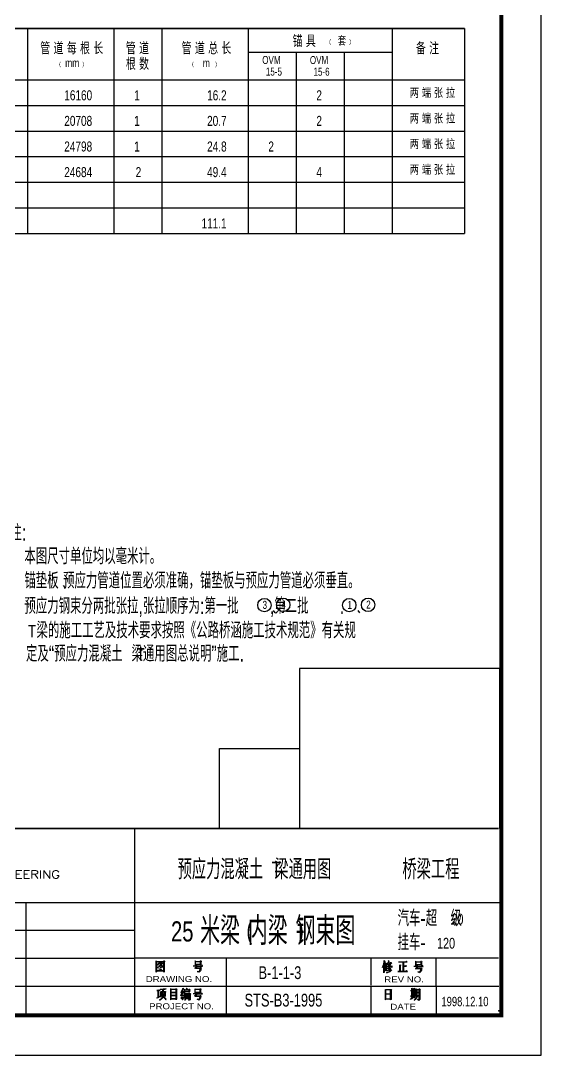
# Model space of a CAD drawing. Extents: x 6 to 303, y -107 to 103.
# Drawn here: x 238 to 303.1, y -107.1 to 22.2 of the extents above; entities that cross this region are included whole.
import ezdxf
from ezdxf.enums import TextEntityAlignment as Align

# ---------------------------------------------------------------- set-up
doc = ezdxf.new("R2010")
doc.units = 0
doc.header["$MEASUREMENT"] = 0
doc.layers.get('0').update_dxf_attribs({"linetype": 'CONTINUOUS'})
for name, color, linetype in [('2', 2, 'CONTINUOUS'), ('4', 4, 'CONTINUOUS'), ('SMEDI', 2, 'CONTINUOUS')]:
    doc.layers.add(name, color=color, linetype=linetype)
doc.styles.add('SMEDI', font='smsim', dxfattribs={"width": 0.75, "bigfont": 'smfs'})
doc.styles.add('SMEDI1', font='COMPLEX', dxfattribs={"width": 1.2, "bigfont": 'SMFS'})
doc.styles.get("Standard").update_dxf_attribs({"font": 'smsim', "width": 0.75, "bigfont": 'smfs'})

# ---------------------------------------------------------------- blocks, each defined once
blk = doc.blocks.new('DS')
at = {"layer": '2', "color": 2, "style": 'SMEDI', "width": 0.75}
blk.add_text('1998.12.10', height=1.171, dxfattribs=at).set_placement((0.63, -2.49, 3.03))

msp = doc.modelspace()

# ---------------------------------------------------------------- linework, layer by layer
for p, q in [((162.0590644, 21.1822134), (293.4590644, 21.1822134)), ((293.4590644, 21.1822134), (293.4590644, -4.4177866)), ((162.0590644, -4.4177866), (293.4590644, -4.4177866))]:
    msp.add_line(p, q)
at = {"layer": '2'}
for p, q in [((293.4590644, 21.1822134), (162.0590644, 21.1822134)), ((238.8590644, 21.1822134), (238.8590644, -4.4177866)), ((249.6590644, 21.1822134), (249.6590644, -4.4177866)), ((255.6590644, 21.1822134), (255.6590644, -4.4177866)), ((266.4590644, 21.1822134), (266.4590644, -4.4177866)), ((284.4590644, 21.1822134), (284.4590644, -4.4177866)), ((266.4590644, 18.2499804), (284.4590644, 18.2499804)), ((272.4590644, 18.2499804), (272.4590644, -4.4177866)), ((278.4590644, 18.2499804), (278.4590644, -4.4177866)), ((162.0590644, 14.7822134), (293.4590644, 14.7822134)), ((162.0590644, 11.5822134), (293.4590644, 11.5822134)), ((162.0590644, 8.3822134), (293.4590644, 8.3822134)), ((162.0590644, 5.1822134), (293.4590644, 5.1822134)), ((162.0590644, 1.9822134), (293.4590644, 1.9822134)), ((162.0590644, -1.2177866), (293.4590644, -1.2177866)), ((162.0590644, -4.4177866), (293.4590644, -4.4177866))]:
    msp.add_line(p, q, dxfattribs=at)
at = {"layer": '4'}
for p, q in [((243.3299902, -48.3939946), (243.5312937, -48.6620693)), ((269.563941, -51.5284063), (269.7652446, -51.796481)), ((280.1659162, -51.5284063), (280.3672198, -51.796481))]:
    msp.add_line(p, q, dxfattribs=at)
for centre in [(268.4785463, -50.8416119), (270.827084, -50.8081031), (279.0805215, -50.8416119), (281.4290591, -50.8081031)]:
    msp.add_circle(centre, 0.84, dxfattribs=at)
at = {"layer": 'SMEDI'}
for p, q in [((303.0741762, -107.0835954, -11.3095628), (303.0741762, 102.9164046, -11.3095628)), ((272.8783806, -58.7428267, -11.3095628), (272.8783806, -78.7428267, -11.3095628)), ((297.8783806, -58.7428267, -11.3095628), (272.8783806, -58.7428267, -11.3095628)), ((297.8783806, -78.7428267, -11.3095628), (297.8783806, -58.7428267, -11.3095628)), ((262.8783806, -78.7428267, -11.3095628), (262.8783806, -68.7428267, -11.3095628)), ((262.8783806, -68.7428267, -11.3095628), (272.8783806, -68.7428267, -11.3095628)), ((272.8783806, -78.7428267, -11.3095628), (262.8783806, -78.7428267, -11.3095628)), ((238.7107077, -102.1285087, -11.3095628), (238.7107077, -88.0051186, -11.3095628)), ((252.0239936, -88.0051186, -11.3095628), (298.2109693, -88.0051186, -11.3095628)), ((196.9365627, -91.4411447, -11.3095628), (252.1735756, -91.4411447, -11.3095628)), ((196.9365627, -94.9411447, -11.3095628), (252.1735756, -94.9411447, -11.3095628)), ((254.94221, -96.7167536, -11.3095628), (254.94221, -95.2979653, -11.3095628)), ((254.94221, -95.2979653, -11.3095628), (255.0085085, -95.3510041, -11.3095628)), ((255.0085085, -95.3510041, -11.3095628), (255.0085085, -96.6637148, -11.3095628)), ((255.0085085, -95.3510041, -11.3095628), (255.8571296, -95.3510041, -11.3095628)), ((255.3532609, -95.4173026, -11.3095628), (255.1278459, -95.8150937, -11.3095628)), ((255.1278459, -95.8150937, -11.3095628), (255.3532609, -95.5366399, -11.3095628)), ((255.4062997, -95.4836011, -11.3095628), (255.3532609, -95.4173026, -11.3095628)), ((255.4062997, -95.4836011, -11.3095628), (255.3532609, -95.5366399, -11.3095628)), ((255.3532609, -95.5366399, -11.3095628), (255.4062997, -95.4836011, -11.3095628)), ((255.3532609, -95.5366399, -11.3095628), (255.5786758, -95.5366399, -11.3095628)), ((255.525637, -95.7487952, -11.3095628), (255.3532609, -95.6294579, -11.3095628)), ((255.3532609, -95.6294579, -11.3095628), (255.525637, -95.8150937, -11.3095628)), ((255.3532609, -95.9344311, -11.3095628), (255.6317146, -95.6294579, -11.3095628)), ((255.7377923, -95.5366399, -11.3095628), (255.525637, -95.8150937, -11.3095628)), ((255.5786758, -95.5366399, -11.3095628), (255.6317146, -95.4836011, -11.3095628)), ((255.6317146, -95.5366399, -11.3095628), (255.5786758, -95.5366399, -11.3095628)), ((255.6317146, -95.4836011, -11.3095628), (255.6980132, -95.4836011, -11.3095628)), ((255.6317146, -95.6294579, -11.3095628), (255.6317146, -95.5366399, -11.3095628)), ((255.6980132, -95.4836011, -11.3095628), (255.7377923, -95.5366399, -11.3095628)), ((255.8571296, -95.3510041, -11.3095628), (255.9234281, -95.2979653, -11.3095628)), ((255.9234281, -95.3510041, -11.3095628), (255.8571296, -95.3510041, -11.3095628)), ((255.9234281, -95.2979653, -11.3095628), (255.9632073, -95.2979653, -11.3095628)), ((255.9234281, -96.5311178, -11.3095628), (255.9234281, -95.3510041, -11.3095628)), ((255.9632073, -95.2979653, -11.3095628), (256.0427655, -95.3510041, -11.3095628)), ((256.0427655, -95.3510041, -11.3095628), (255.9632073, -95.4173026, -11.3095628)), ((255.9632073, -95.4173026, -11.3095628), (255.9632073, -96.6637148, -11.3095628)), ((259.8615604, -95.3510041, -11.3095628), (259.8085215, -95.2979653, -11.3095628)), ((259.8085215, -95.2979653, -11.3095628), (259.8085215, -95.8150937, -11.3095628)), ((259.8615604, -95.8150937, -11.3095628), (259.8615604, -95.3510041, -11.3095628)), ((259.8615604, -95.3510041, -11.3095628), (260.4184679, -95.3510041, -11.3095628)), ((260.4184679, -95.3510041, -11.3095628), (260.4847665, -95.2979653, -11.3095628)), ((260.4847665, -95.3510041, -11.3095628), (260.4184679, -95.3510041, -11.3095628)), ((260.4847665, -95.2979653, -11.3095628), (260.5378053, -95.2979653, -11.3095628)), ((260.4847665, -95.7487952, -11.3095628), (260.4847665, -95.3510041, -11.3095628)), ((260.5378053, -95.2979653, -11.3095628), (260.6041038, -95.3510041, -11.3095628)), ((260.6041038, -95.3510041, -11.3095628), (260.5378053, -95.4173026, -11.3095628)), ((260.5378053, -95.4173026, -11.3095628), (260.5378053, -95.8150937, -11.3095628)), ((263.733416, -102.1285087, -11.3095628), (263.733416, -94.9283119, -11.3095628)), ((281.8059626, -98.3146695, -11.3095628), (281.8059626, -94.9283119, -11.3095628)), ((283.3956901, -95.6797344, -11.3095628), (283.4487289, -95.4012806, -11.3095628)), ((283.4487289, -95.2554239, -11.3095628), (283.5680662, -95.3482418, -11.3095628)), ((283.4487289, -95.4012806, -11.3095628), (283.4487289, -95.2554239, -11.3095628)), ((283.5150274, -95.4012806, -11.3095628), (283.4487289, -95.6797344, -11.3095628)), ((283.5680662, -95.3482418, -11.3095628), (283.5150274, -95.4012806, -11.3095628)), ((283.621105, -96.5283555, -11.3095628), (283.621105, -95.5338777, -11.3095628)), ((283.621105, -95.5338777, -11.3095628), (283.7404424, -95.6001762, -11.3095628)), ((283.7404424, -95.6001762, -11.3095628), (283.6874036, -95.6797344, -11.3095628)), ((283.7404424, -95.7990718, -11.3095628), (283.9658574, -95.5338777, -11.3095628)), ((283.9128185, -95.5338777, -11.3095628), (283.7404424, -95.7990718, -11.3095628)), ((283.9658574, -95.4012806, -11.3095628), (283.9128185, -95.5338777, -11.3095628)), ((283.9658574, -95.2554239, -11.3095628), (283.9658574, -95.4012806, -11.3095628)), ((284.071935, -95.3482418, -11.3095628), (283.9658574, -95.2554239, -11.3095628)), ((283.9658574, -95.5338777, -11.3095628), (284.0321559, -95.4012806, -11.3095628)), ((283.9658574, -95.5338777, -11.3095628), (284.1912723, -95.5338777, -11.3095628)), ((284.0321559, -95.4012806, -11.3095628), (284.071935, -95.3482418, -11.3095628)), ((284.0321559, -95.8653703, -11.3095628), (284.2575709, -95.5338777, -11.3095628)), ((284.3769082, -95.5338777, -11.3095628), (284.071935, -95.8653703, -11.3095628)), ((284.1912723, -95.5338777, -11.3095628), (284.2575709, -95.4808389, -11.3095628)), ((284.2575709, -95.5338777, -11.3095628), (284.1912723, -95.5338777, -11.3095628)), ((284.2575709, -95.4808389, -11.3095628), (284.29735, -95.4808389, -11.3095628)), ((284.29735, -95.4808389, -11.3095628), (284.3769082, -95.5338777, -11.3095628)), ((286.3017514, -95.4565045, -11.3095628), (285.2144556, -95.4565045, -11.3095628)), ((285.7978826, -96.6233585, -11.3095628), (285.7978826, -95.4565045, -11.3095628)), ((285.8376617, -95.4565045, -11.3095628), (285.8376617, -95.9603733, -11.3095628)), ((286.1293752, -95.4565045, -11.3095628), (285.8376617, -95.4565045, -11.3095628)), ((286.182414, -95.3769463, -11.3095628), (286.1293752, -95.4565045, -11.3095628)), ((286.2354529, -95.3769463, -11.3095628), (286.182414, -95.3769463, -11.3095628)), ((286.3017514, -95.4565045, -11.3095628), (286.2354529, -95.3769463, -11.3095628)), ((287.4234552, -95.392882, -11.3095628), (287.3704164, -95.3398432, -11.3095628)), ((287.3704164, -95.3398432, -11.3095628), (287.3704164, -95.8569717, -11.3095628)), ((287.4234552, -95.8569717, -11.3095628), (287.4234552, -95.392882, -11.3095628)), ((287.4234552, -95.392882, -11.3095628), (287.9803628, -95.392882, -11.3095628)), ((287.9803628, -95.392882, -11.3095628), (288.0466613, -95.3398432, -11.3095628)), ((288.0466613, -95.392882, -11.3095628), (287.9803628, -95.392882, -11.3095628)), ((288.0466613, -95.3398432, -11.3095628), (288.0997001, -95.3398432, -11.3095628)), ((288.0466613, -95.7906731, -11.3095628), (288.0466613, -95.392882, -11.3095628)), ((288.0997001, -95.3398432, -11.3095628), (288.1659986, -95.392882, -11.3095628)), ((288.1659986, -95.392882, -11.3095628), (288.0997001, -95.4724402, -11.3095628)), ((288.0997001, -95.4724402, -11.3095628), (288.0997001, -95.8569717, -11.3095628)), ((289.9538436, -98.3725847, -11.3095628), (289.9538436, -94.9283119, -11.3095628)), ((255.0085085, -96.6637148, -11.3095628), (254.94221, -96.7167536, -11.3095628)), ((255.9234281, -96.5311178, -11.3095628), (255.0085085, -96.5311178, -11.3095628)), ((255.0085085, -96.5311178, -11.3095628), (255.9234281, -96.5311178, -11.3095628)), ((255.4062997, -95.9344311, -11.3095628), (255.1278459, -96.1333266, -11.3095628)), ((255.1278459, -96.1333266, -11.3095628), (255.3532609, -95.9344311, -11.3095628)), ((255.6317146, -96.4648192, -11.3095628), (255.2869623, -96.2659237, -11.3095628)), ((255.2869623, -96.2659237, -11.3095628), (255.5786758, -96.3322222, -11.3095628)), ((255.525637, -95.8150937, -11.3095628), (255.4062997, -95.9344311, -11.3095628)), ((255.4593385, -96.0139893, -11.3095628), (255.5786758, -96.1333266, -11.3095628)), ((255.525637, -96.2128849, -11.3095628), (255.4593385, -96.0139893, -11.3095628)), ((255.7377923, -95.9344311, -11.3095628), (255.525637, -95.7487952, -11.3095628)), ((255.525637, -95.8150937, -11.3095628), (255.6980132, -96.0139893, -11.3095628)), ((255.5786758, -96.1333266, -11.3095628), (255.525637, -96.2128849, -11.3095628)), ((255.5786758, -96.3322222, -11.3095628), (255.6317146, -96.4117804, -11.3095628)), ((255.6317146, -96.4117804, -11.3095628), (255.6317146, -96.4648192, -11.3095628)), ((255.6980132, -96.0139893, -11.3095628), (255.7377923, -96.0139893, -11.3095628)), ((255.7377923, -96.0139893, -11.3095628), (255.8571296, -95.9344311, -11.3095628)), ((255.8571296, -95.9344311, -11.3095628), (255.7377923, -95.9344311, -11.3095628)), ((255.9234281, -96.7167536, -11.3095628), (255.9234281, -96.5311178, -11.3095628)), ((255.9632073, -96.6637148, -11.3095628), (255.9234281, -96.7167536, -11.3095628)), ((260.0869753, -95.9344311, -11.3095628), (259.5831066, -95.9344311, -11.3095628)), ((259.8085215, -95.8150937, -11.3095628), (259.8615604, -95.8150937, -11.3095628)), ((259.8085215, -96.2128849, -11.3095628), (260.0339365, -95.9344311, -11.3095628)), ((259.8615604, -96.2659237, -11.3095628), (259.8085215, -96.2128849, -11.3095628)), ((260.4847665, -95.7487952, -11.3095628), (259.8615604, -95.7487952, -11.3095628)), ((259.8615604, -95.7487952, -11.3095628), (260.4847665, -95.7487952, -11.3095628)), ((260.0869753, -95.9344311, -11.3095628), (259.8615604, -96.2128849, -11.3095628)), ((259.8615604, -96.2128849, -11.3095628), (260.4184679, -96.2128849, -11.3095628)), ((259.9278589, -96.2128849, -11.3095628), (259.8615604, -96.2659237, -11.3095628)), ((260.4847665, -96.2128849, -11.3095628), (259.9278589, -96.2128849, -11.3095628)), ((260.0339365, -95.9344311, -11.3095628), (260.7632203, -95.9344311, -11.3095628)), ((260.2593515, -96.6637148, -11.3095628), (260.0869753, -96.5974163, -11.3095628)), ((260.0869753, -96.5974163, -11.3095628), (260.3123903, -96.5974163, -11.3095628)), ((260.3123903, -96.7167536, -11.3095628), (260.2593515, -96.6637148, -11.3095628)), ((260.3123903, -96.5974163, -11.3095628), (260.4184679, -96.4648192, -11.3095628)), ((260.4847665, -96.5311178, -11.3095628), (260.3123903, -96.7167536, -11.3095628)), ((260.4184679, -96.2128849, -11.3095628), (260.4847665, -96.1333266, -11.3095628)), ((260.4184679, -96.4648192, -11.3095628), (260.4847665, -96.2128849, -11.3095628)), ((260.4847665, -95.8150937, -11.3095628), (260.4847665, -95.7487952, -11.3095628)), ((260.5378053, -95.8150937, -11.3095628), (260.4847665, -95.8150937, -11.3095628)), ((260.4847665, -96.1333266, -11.3095628), (260.5378053, -96.1333266, -11.3095628)), ((260.5378053, -96.4117804, -11.3095628), (260.4847665, -96.5311178, -11.3095628)), ((260.5378053, -96.1333266, -11.3095628), (260.6041038, -96.2128849, -11.3095628)), ((260.6041038, -96.2128849, -11.3095628), (260.5378053, -96.2659237, -11.3095628)), ((260.5378053, -96.2659237, -11.3095628), (260.5378053, -96.4117804, -11.3095628)), ((260.6438829, -95.8681326, -11.3095628), (260.6041038, -95.9344311, -11.3095628)), ((260.7234411, -95.8681326, -11.3095628), (260.6438829, -95.8681326, -11.3095628)), ((260.7632203, -95.9344311, -11.3095628), (260.7234411, -95.8681326, -11.3095628)), ((283.2233139, -96.1305644, -11.3095628), (283.3956901, -95.6797344, -11.3095628)), ((283.4487289, -95.6797344, -11.3095628), (283.2233139, -96.1305644, -11.3095628)), ((283.3956901, -96.7670302, -11.3095628), (283.3956901, -95.6797344, -11.3095628)), ((283.3956901, -95.6797344, -11.3095628), (283.5150274, -95.7327733, -11.3095628)), ((283.5150274, -95.7327733, -11.3095628), (283.3956901, -95.6797344, -11.3095628)), ((283.4487289, -96.7139914, -11.3095628), (283.3956901, -96.7670302, -11.3095628)), ((283.5150274, -95.7327733, -11.3095628), (283.4487289, -95.7990718, -11.3095628)), ((283.4487289, -95.7990718, -11.3095628), (283.4487289, -96.7139914, -11.3095628)), ((283.6874036, -96.462057, -11.3095628), (283.621105, -96.5283555, -11.3095628)), ((283.6874036, -95.6797344, -11.3095628), (283.6874036, -96.462057, -11.3095628)), ((283.7404424, -96.0642659, -11.3095628), (284.0321559, -95.8653703, -11.3095628)), ((284.071935, -95.8653703, -11.3095628), (283.7404424, -96.0642659, -11.3095628)), ((283.7404424, -96.5283555, -11.3095628), (283.9658574, -96.462057, -11.3095628)), ((284.0321559, -96.462057, -11.3095628), (283.7404424, -96.5283555, -11.3095628)), ((283.7404424, -96.7670302, -11.3095628), (284.071935, -96.6476929, -11.3095628)), ((284.1382335, -96.6476929, -11.3095628), (283.7404424, -96.7670302, -11.3095628)), ((283.7934812, -96.2631614, -11.3095628), (283.9658574, -96.1836032, -11.3095628)), ((284.0321559, -96.1836032, -11.3095628), (283.7934812, -96.2631614, -11.3095628)), ((283.9128185, -95.6797344, -11.3095628), (284.071935, -95.8653703, -11.3095628)), ((284.1382335, -95.8653703, -11.3095628), (283.9128185, -95.6797344, -11.3095628)), ((283.9658574, -96.1836032, -11.3095628), (284.1382335, -95.9847076, -11.3095628)), ((283.9658574, -96.462057, -11.3095628), (284.1912723, -96.1836032, -11.3095628)), ((284.1912723, -96.0642659, -11.3095628), (284.0321559, -96.1836032, -11.3095628)), ((284.2575709, -96.2631614, -11.3095628), (284.0321559, -96.462057, -11.3095628)), ((284.071935, -95.8653703, -11.3095628), (284.29735, -95.9847076, -11.3095628)), ((284.071935, -96.6476929, -11.3095628), (284.29735, -96.3824988, -11.3095628)), ((284.29735, -95.9316688, -11.3095628), (284.1382335, -95.8653703, -11.3095628)), ((284.1382335, -95.9847076, -11.3095628), (284.1912723, -96.0642659, -11.3095628)), ((284.3769082, -96.462057, -11.3095628), (284.1382335, -96.6476929, -11.3095628)), ((284.1912723, -96.1836032, -11.3095628), (284.2575709, -96.2631614, -11.3095628)), ((284.4962455, -95.9847076, -11.3095628), (284.29735, -95.9316688, -11.3095628)), ((284.29735, -95.9847076, -11.3095628), (284.3769082, -96.0642659, -11.3095628)), ((284.29735, -96.3824988, -11.3095628), (284.3769082, -96.462057, -11.3095628)), ((284.3769082, -96.0642659, -11.3095628), (284.4962455, -95.9847076, -11.3095628)), ((285.1614168, -96.6233585, -11.3095628), (285.3868318, -96.6233585, -11.3095628)), ((286.1293752, -96.6233585, -11.3095628), (285.1614168, -96.6233585, -11.3095628)), ((285.3868318, -96.6233585, -11.3095628), (285.3868318, -95.7747374, -11.3095628)), ((285.3868318, -95.7747374, -11.3095628), (285.5061691, -95.841036, -11.3095628)), ((285.5061691, -95.841036, -11.3095628), (285.4531303, -95.9073345, -11.3095628)), ((285.4531303, -95.9073345, -11.3095628), (285.4531303, -96.6233585, -11.3095628)), ((285.4531303, -96.6233585, -11.3095628), (285.7978826, -96.6233585, -11.3095628)), ((285.8376617, -95.9603733, -11.3095628), (285.8376617, -96.6233585, -11.3095628)), ((286.0630767, -95.9603733, -11.3095628), (285.8376617, -95.9603733, -11.3095628)), ((285.8376617, -95.9603733, -11.3095628), (286.2354529, -95.9603733, -11.3095628)), ((285.8376617, -96.6233585, -11.3095628), (286.3547902, -96.6233585, -11.3095628)), ((286.1293752, -95.9073345, -11.3095628), (286.0630767, -95.9603733, -11.3095628)), ((286.182414, -95.9073345, -11.3095628), (286.1293752, -95.9073345, -11.3095628)), ((286.2354529, -96.5040212, -11.3095628), (286.1293752, -96.6233585, -11.3095628)), ((286.2354529, -95.9603733, -11.3095628), (286.182414, -95.9073345, -11.3095628)), ((286.3547902, -96.6233585, -11.3095628), (286.2354529, -96.5040212, -11.3095628)), ((287.6488702, -95.976309, -11.3095628), (287.1450014, -95.976309, -11.3095628)), ((287.3704164, -95.8569717, -11.3095628), (287.4234552, -95.8569717, -11.3095628)), ((287.3704164, -96.2547628, -11.3095628), (287.5958313, -95.976309, -11.3095628)), ((287.4234552, -96.3210613, -11.3095628), (287.3704164, -96.2547628, -11.3095628)), ((288.0466613, -95.7906731, -11.3095628), (287.4234552, -95.7906731, -11.3095628)), ((287.4234552, -95.7906731, -11.3095628), (288.0466613, -95.7906731, -11.3095628)), ((287.6488702, -95.976309, -11.3095628), (287.4234552, -96.2547628, -11.3095628)), ((287.4897537, -96.2547628, -11.3095628), (287.4234552, -96.3210613, -11.3095628)), ((287.4234552, -96.2547628, -11.3095628), (287.9803628, -96.2547628, -11.3095628)), ((288.0466613, -96.2547628, -11.3095628), (287.4897537, -96.2547628, -11.3095628)), ((287.5958313, -95.976309, -11.3095628), (288.3251151, -95.976309, -11.3095628)), ((287.8212463, -96.7055927, -11.3095628), (287.6488702, -96.6525539, -11.3095628)), ((287.6488702, -96.6525539, -11.3095628), (287.8742851, -96.6525539, -11.3095628)), ((287.8742851, -96.7718913, -11.3095628), (287.8212463, -96.7055927, -11.3095628)), ((287.8742851, -96.6525539, -11.3095628), (287.9803628, -96.5199569, -11.3095628)), ((288.0466613, -96.5729957, -11.3095628), (287.8742851, -96.7718913, -11.3095628)), ((287.9803628, -96.2547628, -11.3095628), (288.0466613, -96.1884643, -11.3095628)), ((287.9803628, -96.5199569, -11.3095628), (288.0466613, -96.2547628, -11.3095628)), ((288.0466613, -95.8569717, -11.3095628), (288.0466613, -95.7906731, -11.3095628)), ((288.0997001, -95.8569717, -11.3095628), (288.0466613, -95.8569717, -11.3095628)), ((288.0466613, -96.1884643, -11.3095628), (288.0997001, -96.1884643, -11.3095628)), ((288.0997001, -96.4536584, -11.3095628), (288.0466613, -96.5729957, -11.3095628)), ((288.0997001, -96.1884643, -11.3095628), (288.1659986, -96.2547628, -11.3095628)), ((288.1659986, -96.2547628, -11.3095628), (288.0997001, -96.3210613, -11.3095628)), ((288.0997001, -96.3210613, -11.3095628), (288.0997001, -96.4536584, -11.3095628)), ((288.2190374, -95.9232702, -11.3095628), (288.1659986, -95.976309, -11.3095628)), ((288.285336, -95.9232702, -11.3095628), (288.2190374, -95.9232702, -11.3095628)), ((288.3251151, -95.976309, -11.3095628), (288.285336, -95.9232702, -11.3095628)), ((196.9365627, -98.4411447, -11.3095628), (252.1735756, -98.4411447, -11.3095628)), ((252.2672982, -98.4594979, -11.3095628), (297.7607077, -98.4594979, -11.3095628)), ((255.0245002, -98.9670972, -11.3095628), (255.2499152, -98.9670972, -11.3095628)), ((255.2499152, -98.9670972, -11.3095628), (255.0245002, -98.9670972, -11.3095628)), ((255.1968763, -99.8952766, -11.3095628), (255.1968763, -98.9670972, -11.3095628)), ((255.2499152, -98.9670972, -11.3095628), (255.302954, -98.9140584, -11.3095628)), ((255.2499152, -98.9670972, -11.3095628), (255.2499152, -99.8157183, -11.3095628)), ((255.4222913, -98.9670972, -11.3095628), (255.2499152, -98.9670972, -11.3095628)), ((255.302954, -98.9140584, -11.3095628), (255.3692525, -98.9140584, -11.3095628)), ((255.3692525, -98.9140584, -11.3095628), (255.4222913, -98.9670972, -11.3095628)), ((255.4753301, -98.8345002, -11.3095628), (256.0454974, -98.8345002, -11.3095628)), ((255.5416286, -99.112954, -11.3095628), (255.5814078, -99.1659928, -11.3095628)), ((255.5416286, -99.8157183, -11.3095628), (255.5416286, -99.112954, -11.3095628)), ((255.5814078, -99.1659928, -11.3095628), (255.9924586, -99.1659928, -11.3095628)), ((255.5814078, -99.1659928, -11.3095628), (255.5814078, -99.7494198, -11.3095628)), ((255.7007451, -99.1659928, -11.3095628), (255.5814078, -99.1659928, -11.3095628)), ((255.7007451, -99.1659928, -11.3095628), (255.7670436, -98.9670972, -11.3095628)), ((255.8200824, -98.9670972, -11.3095628), (255.7007451, -99.1659928, -11.3095628)), ((256.0454974, -99.1659928, -11.3095628), (255.7007451, -99.1659928, -11.3095628)), ((255.7670436, -98.9670972, -11.3095628), (255.7670436, -98.8345002, -11.3095628)), ((255.7670436, -99.7494198, -11.3095628), (255.7670436, -99.2985899, -11.3095628)), ((255.7670436, -99.2985899, -11.3095628), (255.8731213, -99.3648884, -11.3095628)), ((255.8200824, -98.8345002, -11.3095628), (255.8200824, -98.9670972, -11.3095628)), ((256.2178736, -98.8345002, -11.3095628), (255.8200824, -98.8345002, -11.3095628)), ((255.8731213, -99.3648884, -11.3095628), (255.8200824, -99.4179272, -11.3095628)), ((255.8200824, -99.4179272, -11.3095628), (255.8200824, -99.7494198, -11.3095628)), ((255.9924586, -99.1659928, -11.3095628), (256.0454974, -99.112954, -11.3095628)), ((256.0454974, -98.8345002, -11.3095628), (256.0985362, -98.7814614, -11.3095628)), ((256.0454974, -99.112954, -11.3095628), (256.0985362, -99.112954, -11.3095628)), ((256.0454974, -99.7494198, -11.3095628), (256.0454974, -99.1659928, -11.3095628)), ((256.0985362, -98.7814614, -11.3095628), (256.1648348, -98.7814614, -11.3095628)), ((256.0985362, -99.112954, -11.3095628), (256.1648348, -99.1659928, -11.3095628)), ((256.1648348, -99.1659928, -11.3095628), (256.0985362, -99.2322913, -11.3095628)), ((256.0985362, -99.2322913, -11.3095628), (256.0985362, -99.696381, -11.3095628)), ((256.1648348, -98.7814614, -11.3095628), (256.2178736, -98.8345002, -11.3095628)), ((256.7615215, -98.7814614, -11.3095628), (256.7615215, -100.1472109, -11.3095628)), ((256.8145603, -98.8345002, -11.3095628), (256.7615215, -98.7814614, -11.3095628)), ((256.8145603, -98.8345002, -11.3095628), (257.3847276, -98.8345002, -11.3095628)), ((256.8145603, -100.0809124, -11.3095628), (256.8145603, -98.8345002, -11.3095628)), ((256.8145603, -99.2322913, -11.3095628), (257.4377664, -99.2322913, -11.3095628)), ((257.4377664, -99.2322913, -11.3095628), (256.8145603, -99.2322913, -11.3095628)), ((257.3847276, -98.8345002, -11.3095628), (257.4377664, -98.7814614, -11.3095628)), ((257.4377664, -98.8345002, -11.3095628), (257.3847276, -98.8345002, -11.3095628)), ((257.4377664, -98.7814614, -11.3095628), (257.5040649, -98.7814614, -11.3095628)), ((257.4377664, -99.2322913, -11.3095628), (257.4377664, -98.8345002, -11.3095628)), ((257.4377664, -99.6168228, -11.3095628), (257.4377664, -99.2322913, -11.3095628)), ((257.5040649, -98.7814614, -11.3095628), (257.5571037, -98.8345002, -11.3095628)), ((257.5571037, -98.8345002, -11.3095628), (257.5040649, -98.9140584, -11.3095628)), ((257.5040649, -98.9140584, -11.3095628), (257.5040649, -100.0809124, -11.3095628)), ((258.2731278, -98.7814614, -11.3095628), (258.0477128, -99.2322913, -11.3095628)), ((258.0477128, -99.6168228, -11.3095628), (258.3261666, -99.1659928, -11.3095628)), ((258.0477128, -99.2322913, -11.3095628), (258.0874919, -99.2985899, -11.3095628)), ((258.3261666, -98.8345002, -11.3095628), (258.0874919, -99.2322913, -11.3095628)), ((258.0874919, -99.2322913, -11.3095628), (258.2731278, -99.2322913, -11.3095628)), ((258.2731278, -99.2322913, -11.3095628), (258.0874919, -99.2322913, -11.3095628)), ((258.0874919, -99.2985899, -11.3095628), (258.2731278, -99.2322913, -11.3095628)), ((258.3261666, -99.2985899, -11.3095628), (258.0874919, -99.6168228, -11.3095628)), ((258.2731278, -98.7019032, -11.3095628), (258.2731278, -98.7814614, -11.3095628)), ((258.3261666, -98.7814614, -11.3095628), (258.2731278, -98.7019032, -11.3095628)), ((258.2731278, -99.2322913, -11.3095628), (258.3261666, -99.1659928, -11.3095628)), ((258.3924651, -98.7814614, -11.3095628), (258.3261666, -98.7814614, -11.3095628)), ((258.3261666, -98.8345002, -11.3095628), (258.3924651, -98.7814614, -11.3095628)), ((258.3261666, -99.1659928, -11.3095628), (258.3924651, -99.0333958, -11.3095628)), ((258.4322442, -99.112954, -11.3095628), (258.3261666, -99.2985899, -11.3095628)), ((258.3924651, -99.0333958, -11.3095628), (258.4322442, -99.112954, -11.3095628)), ((258.4985427, -99.5107451, -11.3095628), (258.4322442, -99.7494198, -11.3095628)), ((258.4985427, -98.8345002, -11.3095628), (258.4985427, -99.5107451, -11.3095628)), ((258.5515815, -98.9140584, -11.3095628), (258.4985427, -98.8345002, -11.3095628)), ((258.4985427, -98.8345002, -11.3095628), (258.5515815, -98.9140584, -11.3095628)), ((258.4985427, -99.7494198, -11.3095628), (258.5515815, -99.5107451, -11.3095628)), ((258.5515815, -98.9140584, -11.3095628), (259.0024115, -98.9140584, -11.3095628)), ((258.5515815, -99.5107451, -11.3095628), (258.5515815, -98.9140584, -11.3095628)), ((259.06871, -99.1659928, -11.3095628), (258.5515815, -99.1659928, -11.3095628)), ((258.5515815, -99.4179272, -11.3095628), (258.5515815, -99.5107451, -11.3095628)), ((259.1217488, -99.4179272, -11.3095628), (258.5515815, -99.4179272, -11.3095628)), ((258.5515815, -99.5107451, -11.3095628), (258.5515815, -100.2002498, -11.3095628)), ((258.6046204, -100.1472109, -11.3095628), (258.6046204, -99.4179272, -11.3095628)), ((258.6046204, -99.4179272, -11.3095628), (259.06871, -99.4179272, -11.3095628)), ((258.7769965, -98.7814614, -11.3095628), (258.7239577, -98.7019032, -11.3095628)), ((258.7239577, -98.7019032, -11.3095628), (258.7769965, -98.7019032, -11.3095628)), ((258.7769965, -98.7019032, -11.3095628), (258.843295, -98.7814614, -11.3095628)), ((258.7769965, -98.8345002, -11.3095628), (258.7769965, -98.7814614, -11.3095628)), ((258.843295, -98.8345002, -11.3095628), (258.7769965, -98.8345002, -11.3095628)), ((258.7769965, -99.4179272, -11.3095628), (258.7769965, -100.0809124, -11.3095628)), ((258.7769965, -99.7494198, -11.3095628), (258.7769965, -99.4179272, -11.3095628)), ((258.843295, -98.7814614, -11.3095628), (258.843295, -98.8345002, -11.3095628)), ((258.9493727, -99.4179272, -11.3095628), (258.9493727, -100.0809124, -11.3095628)), ((258.9493727, -99.7494198, -11.3095628), (258.9493727, -99.4179272, -11.3095628)), ((259.0024115, -98.9140584, -11.3095628), (259.06871, -98.8345002, -11.3095628)), ((259.0024115, -98.9140584, -11.3095628), (259.06871, -98.9140584, -11.3095628)), ((259.06871, -98.9140584, -11.3095628), (259.0024115, -98.9140584, -11.3095628)), ((259.06871, -98.8345002, -11.3095628), (259.1217488, -98.8345002, -11.3095628)), ((259.06871, -98.9140584, -11.3095628), (259.06871, -99.1659928, -11.3095628)), ((259.06871, -99.2322913, -11.3095628), (259.06871, -98.9140584, -11.3095628)), ((259.1217488, -99.1659928, -11.3095628), (259.06871, -99.2322913, -11.3095628)), ((259.06871, -99.4179272, -11.3095628), (259.1217488, -99.3648884, -11.3095628)), ((259.1217488, -98.8345002, -11.3095628), (259.1880474, -98.9140584, -11.3095628)), ((259.1880474, -98.9140584, -11.3095628), (259.1217488, -98.9670972, -11.3095628)), ((259.1217488, -98.9670972, -11.3095628), (259.1217488, -99.1659928, -11.3095628)), ((259.1217488, -99.3648884, -11.3095628), (259.1880474, -99.3648884, -11.3095628)), ((259.1217488, -99.7494198, -11.3095628), (259.1217488, -99.4179272, -11.3095628)), ((259.1880474, -99.3648884, -11.3095628), (259.2410862, -99.4179272, -11.3095628)), ((259.2410862, -99.4179272, -11.3095628), (259.1880474, -99.5107451, -11.3095628)), ((259.1880474, -99.5107451, -11.3095628), (259.1880474, -100.1472109, -11.3095628)), ((260.0631878, -99.4179272, -11.3095628), (259.5593191, -99.4179272, -11.3095628)), ((259.7847341, -98.7814614, -11.3095628), (259.7847341, -99.2985899, -11.3095628)), ((259.8377729, -98.8345002, -11.3095628), (259.7847341, -98.7814614, -11.3095628)), ((259.7847341, -99.2985899, -11.3095628), (259.8377729, -99.2985899, -11.3095628)), ((259.7847341, -99.696381, -11.3095628), (260.010149, -99.4179272, -11.3095628)), ((259.8377729, -98.8345002, -11.3095628), (260.3946805, -98.8345002, -11.3095628)), ((259.8377729, -99.2985899, -11.3095628), (259.8377729, -98.8345002, -11.3095628)), ((259.8377729, -99.2322913, -11.3095628), (260.460979, -99.2322913, -11.3095628)), ((260.460979, -99.2322913, -11.3095628), (259.8377729, -99.2322913, -11.3095628)), ((260.0631878, -99.4179272, -11.3095628), (259.8377729, -99.696381, -11.3095628)), ((260.010149, -99.4179272, -11.3095628), (260.7394328, -99.4179272, -11.3095628)), ((260.3946805, -98.8345002, -11.3095628), (260.460979, -98.7814614, -11.3095628)), ((260.460979, -98.8345002, -11.3095628), (260.3946805, -98.8345002, -11.3095628)), ((260.460979, -98.7814614, -11.3095628), (260.5140178, -98.7814614, -11.3095628)), ((260.460979, -99.2322913, -11.3095628), (260.460979, -98.8345002, -11.3095628)), ((260.460979, -99.2985899, -11.3095628), (260.460979, -99.2322913, -11.3095628)), ((260.5140178, -99.2985899, -11.3095628), (260.460979, -99.2985899, -11.3095628)), ((260.5140178, -98.7814614, -11.3095628), (260.5803163, -98.8345002, -11.3095628)), ((260.5803163, -98.8345002, -11.3095628), (260.5140178, -98.9140584, -11.3095628)), ((260.5140178, -98.9140584, -11.3095628), (260.5140178, -99.2985899, -11.3095628)), ((260.6200954, -99.3648884, -11.3095628), (260.5803163, -99.4179272, -11.3095628)), ((260.6996537, -99.3648884, -11.3095628), (260.6200954, -99.3648884, -11.3095628)), ((260.7394328, -99.4179272, -11.3095628), (260.6996537, -99.3648884, -11.3095628)), ((281.8369734, -102.1285087, -11.3095628), (281.8369734, -98.3839227, -11.3095628)), ((283.6268276, -98.9171102, -11.3095628), (283.560529, -98.8508117, -11.3095628)), ((283.560529, -98.8508117, -11.3095628), (283.560529, -100.1502627, -11.3095628)), ((284.236774, -98.9171102, -11.3095628), (283.6268276, -98.9171102, -11.3095628)), ((283.6268276, -98.9171102, -11.3095628), (283.6268276, -99.4342387, -11.3095628)), ((283.6268276, -99.4342387, -11.3095628), (283.6268276, -98.9171102, -11.3095628)), ((283.6268276, -99.4342387, -11.3095628), (283.6268276, -100.0972239, -11.3095628)), ((284.236774, -99.4342387, -11.3095628), (283.6268276, -99.4342387, -11.3095628)), ((284.236774, -98.8508117, -11.3095628), (284.1837351, -98.9171102, -11.3095628)), ((284.1837351, -98.9171102, -11.3095628), (284.236774, -98.8508117, -11.3095628)), ((284.236774, -98.8508117, -11.3095628), (284.3030725, -98.8508117, -11.3095628)), ((284.236774, -100.1502627, -11.3095628), (284.236774, -98.9171102, -11.3095628)), ((284.236774, -100.0176657, -11.3095628), (284.236774, -99.4342387, -11.3095628)), ((284.3030725, -98.8508117, -11.3095628), (284.3561113, -98.9171102, -11.3095628)), ((284.3561113, -98.9171102, -11.3095628), (284.3030725, -98.970149, -11.3095628)), ((284.3030725, -98.970149, -11.3095628), (284.3030725, -100.0972239, -11.3095628)), ((286.7401068, -98.970149, -11.3095628), (286.912483, -98.970149, -11.3095628)), ((286.912483, -98.970149, -11.3095628), (286.912483, -98.7049549, -11.3095628)), ((286.912483, -98.7049549, -11.3095628), (287.0318203, -98.7845132, -11.3095628)), ((286.912483, -99.6994328, -11.3095628), (286.912483, -98.970149, -11.3095628)), ((287.0318203, -98.7845132, -11.3095628), (286.9655218, -98.8508117, -11.3095628)), ((286.9655218, -98.8508117, -11.3095628), (286.9655218, -98.970149, -11.3095628)), ((286.9655218, -98.970149, -11.3095628), (287.1909368, -98.970149, -11.3095628)), ((287.1909368, -98.970149, -11.3095628), (286.9655218, -98.970149, -11.3095628)), ((286.9655218, -98.970149, -11.3095628), (286.9655218, -99.6994328, -11.3095628)), ((287.1909368, -99.1823043, -11.3095628), (286.9655218, -99.1823043, -11.3095628)), ((286.9655218, -99.1823043, -11.3095628), (287.1909368, -99.1823043, -11.3095628)), ((287.1909368, -99.4342387, -11.3095628), (286.9655218, -99.4342387, -11.3095628)), ((286.9655218, -99.4342387, -11.3095628), (287.1909368, -99.4342387, -11.3095628)), ((287.1909368, -98.970149, -11.3095628), (287.1909368, -98.7049549, -11.3095628)), ((287.1909368, -98.7049549, -11.3095628), (287.3102741, -98.7845132, -11.3095628)), ((287.1909368, -99.1823043, -11.3095628), (287.1909368, -98.970149, -11.3095628)), ((287.1909368, -99.4342387, -11.3095628), (287.1909368, -99.1823043, -11.3095628)), ((287.1909368, -99.6994328, -11.3095628), (287.1909368, -99.4342387, -11.3095628)), ((287.3102741, -98.7845132, -11.3095628), (287.2572353, -98.8508117, -11.3095628)), ((287.2572353, -98.8508117, -11.3095628), (287.2572353, -98.970149, -11.3095628)), ((287.2572353, -98.970149, -11.3095628), (287.3102741, -98.970149, -11.3095628)), ((287.4296114, -98.970149, -11.3095628), (287.2572353, -98.970149, -11.3095628)), ((287.2572353, -98.970149, -11.3095628), (287.2572353, -99.6994328, -11.3095628)), ((287.3102741, -98.970149, -11.3095628), (287.3765726, -98.9171102, -11.3095628)), ((287.3765726, -98.9171102, -11.3095628), (287.4296114, -98.970149, -11.3095628)), ((287.4826502, -99.7657313, -11.3095628), (287.4826502, -98.7845132, -11.3095628)), ((287.4826502, -98.7845132, -11.3095628), (287.5489488, -98.8508117, -11.3095628)), ((287.5489488, -99.7657313, -11.3095628), (287.5489488, -98.8508117, -11.3095628)), ((287.5489488, -98.8508117, -11.3095628), (287.7743637, -98.8508117, -11.3095628)), ((287.8141429, -99.2353431, -11.3095628), (287.5489488, -99.2353431, -11.3095628)), ((287.5489488, -99.2353431, -11.3095628), (287.8141429, -99.2353431, -11.3095628)), ((287.7743637, -98.8508117, -11.3095628), (287.8141429, -98.7845132, -11.3095628)), ((287.8141429, -98.8508117, -11.3095628), (287.7743637, -98.8508117, -11.3095628)), ((287.8141429, -98.7845132, -11.3095628), (287.8937011, -98.7845132, -11.3095628)), ((287.8141429, -99.2353431, -11.3095628), (287.8141429, -98.8508117, -11.3095628)), ((287.8141429, -99.6331342, -11.3095628), (287.8141429, -99.2353431, -11.3095628)), ((287.8937011, -98.7845132, -11.3095628), (287.9334802, -98.8508117, -11.3095628)), ((287.9334802, -98.8508117, -11.3095628), (287.8937011, -98.9171102, -11.3095628)), ((287.8937011, -98.9171102, -11.3095628), (287.8937011, -100.0972239, -11.3095628)), ((289.9654634, -102.1285087, -11.3095628), (289.9654634, -98.4418379, -11.3095628)), ((255.0245002, -99.8952766, -11.3095628), (255.2499152, -99.8157183, -11.3095628)), ((255.077539, -99.9615751, -11.3095628), (255.0245002, -99.8952766, -11.3095628)), ((255.4222913, -99.7494198, -11.3095628), (255.077539, -99.9615751, -11.3095628)), ((255.2499152, -99.8157183, -11.3095628), (255.1968763, -99.8952766, -11.3095628)), ((255.2499152, -99.8157183, -11.3095628), (255.4222913, -99.7494198, -11.3095628)), ((255.3692525, -100.2002498, -11.3095628), (255.5416286, -100.0809124, -11.3095628)), ((255.5814078, -100.0809124, -11.3095628), (255.3692525, -100.2002498, -11.3095628)), ((255.5814078, -99.7494198, -11.3095628), (255.5416286, -99.8157183, -11.3095628)), ((255.5416286, -100.0809124, -11.3095628), (255.7007451, -99.8952766, -11.3095628)), ((255.7670436, -99.8952766, -11.3095628), (255.5814078, -100.0809124, -11.3095628)), ((255.7007451, -99.8952766, -11.3095628), (255.7670436, -99.7494198, -11.3095628)), ((255.8200824, -99.7494198, -11.3095628), (255.7670436, -99.8952766, -11.3095628)), ((256.0454974, -99.8952766, -11.3095628), (255.9261601, -99.8157183, -11.3095628)), ((255.9261601, -99.8157183, -11.3095628), (256.1648348, -100.1472109, -11.3095628)), ((256.0985362, -99.696381, -11.3095628), (256.0454974, -99.7494198, -11.3095628)), ((256.2178736, -100.0809124, -11.3095628), (256.0454974, -99.8952766, -11.3095628)), ((256.1648348, -100.1472109, -11.3095628), (256.2178736, -100.0809124, -11.3095628)), ((256.7615215, -100.1472109, -11.3095628), (256.8145603, -100.0809124, -11.3095628)), ((256.8145603, -99.6168228, -11.3095628), (257.4377664, -99.6168228, -11.3095628)), ((257.4377664, -99.6168228, -11.3095628), (256.8145603, -99.6168228, -11.3095628)), ((256.8145603, -100.0146139, -11.3095628), (257.4377664, -100.0146139, -11.3095628)), ((257.4377664, -100.0146139, -11.3095628), (256.8145603, -100.0146139, -11.3095628)), ((257.4377664, -100.0146139, -11.3095628), (257.4377664, -99.6168228, -11.3095628)), ((257.4377664, -100.1472109, -11.3095628), (257.4377664, -100.0146139, -11.3095628)), ((257.5040649, -100.0809124, -11.3095628), (257.4377664, -100.1472109, -11.3095628)), ((258.0874919, -99.696381, -11.3095628), (258.0477128, -99.6168228, -11.3095628)), ((258.0874919, -99.8952766, -11.3095628), (258.0477128, -99.8952766, -11.3095628)), ((258.0477128, -99.8952766, -11.3095628), (258.0874919, -99.9615751, -11.3095628)), ((258.0874919, -99.6168228, -11.3095628), (258.3924651, -99.5637839, -11.3095628)), ((258.1670501, -99.696381, -11.3095628), (258.0874919, -99.696381, -11.3095628)), ((258.3924651, -99.8157183, -11.3095628), (258.0874919, -99.8952766, -11.3095628)), ((258.0874919, -99.9615751, -11.3095628), (258.1670501, -99.9615751, -11.3095628)), ((258.3924651, -99.5637839, -11.3095628), (258.1670501, -99.696381, -11.3095628)), ((258.1670501, -99.9615751, -11.3095628), (258.3924651, -99.8157183, -11.3095628)), ((258.2068292, -100.1472109, -11.3095628), (258.4985427, -99.7494198, -11.3095628)), ((258.4322442, -99.7494198, -11.3095628), (258.2068292, -100.1472109, -11.3095628)), ((258.5515815, -100.2002498, -11.3095628), (258.6046204, -100.1472109, -11.3095628)), ((258.6046204, -99.7494198, -11.3095628), (258.7769965, -99.7494198, -11.3095628)), ((259.1217488, -99.7494198, -11.3095628), (258.6046204, -99.7494198, -11.3095628)), ((258.7769965, -100.0809124, -11.3095628), (258.7769965, -99.7494198, -11.3095628)), ((258.7769965, -99.7494198, -11.3095628), (258.9493727, -99.7494198, -11.3095628)), ((258.9493727, -100.0809124, -11.3095628), (258.9493727, -99.7494198, -11.3095628)), ((258.9493727, -99.7494198, -11.3095628), (259.1217488, -99.7494198, -11.3095628)), ((259.0024115, -100.1472109, -11.3095628), (259.06871, -100.1472109, -11.3095628)), ((259.1217488, -100.2002498, -11.3095628), (259.0024115, -100.1472109, -11.3095628)), ((259.06871, -100.1472109, -11.3095628), (259.1217488, -100.0809124, -11.3095628)), ((259.1217488, -100.0809124, -11.3095628), (259.1217488, -99.7494198, -11.3095628)), ((259.1880474, -100.1472109, -11.3095628), (259.1217488, -100.2002498, -11.3095628)), ((259.8377729, -99.7494198, -11.3095628), (259.7847341, -99.696381, -11.3095628)), ((259.9040714, -99.696381, -11.3095628), (259.8377729, -99.7494198, -11.3095628)), ((259.8377729, -99.696381, -11.3095628), (260.3946805, -99.696381, -11.3095628)), ((260.460979, -99.696381, -11.3095628), (259.9040714, -99.696381, -11.3095628)), ((260.0631878, -100.0809124, -11.3095628), (260.2886028, -100.0809124, -11.3095628)), ((260.235564, -100.1472109, -11.3095628), (260.0631878, -100.0809124, -11.3095628)), ((260.2886028, -100.2002498, -11.3095628), (260.235564, -100.1472109, -11.3095628)), ((260.2886028, -100.0809124, -11.3095628), (260.3946805, -99.9615751, -11.3095628)), ((260.460979, -100.0146139, -11.3095628), (260.2886028, -100.2002498, -11.3095628)), ((260.3946805, -99.696381, -11.3095628), (260.460979, -99.6168228, -11.3095628)), ((260.3946805, -99.9615751, -11.3095628), (260.460979, -99.696381, -11.3095628)), ((260.460979, -99.6168228, -11.3095628), (260.5140178, -99.6168228, -11.3095628)), ((260.5140178, -99.8952766, -11.3095628), (260.460979, -100.0146139, -11.3095628)), ((260.5140178, -99.6168228, -11.3095628), (260.5803163, -99.696381, -11.3095628)), ((260.5803163, -99.696381, -11.3095628), (260.5140178, -99.7494198, -11.3095628)), ((260.5140178, -99.7494198, -11.3095628), (260.5140178, -99.8952766, -11.3095628)), ((283.560529, -100.1502627, -11.3095628), (283.6268276, -100.0972239, -11.3095628)), ((283.6268276, -100.0972239, -11.3095628), (283.6268276, -100.0176657, -11.3095628)), ((283.6268276, -100.0176657, -11.3095628), (284.236774, -100.0176657, -11.3095628)), ((284.3030725, -100.0972239, -11.3095628), (284.236774, -100.1502627, -11.3095628)), ((287.0848591, -99.6994328, -11.3095628), (286.7401068, -99.6994328, -11.3095628)), ((286.7401068, -99.6994328, -11.3095628), (286.912483, -99.6994328, -11.3095628)), ((286.7401068, -100.0972239, -11.3095628), (286.9655218, -99.8187701, -11.3095628)), ((286.8594441, -100.0176657, -11.3095628), (286.7401068, -100.0972239, -11.3095628)), ((287.0318203, -99.8187701, -11.3095628), (286.8594441, -100.0176657, -11.3095628)), ((286.9655218, -99.6994328, -11.3095628), (287.1909368, -99.6994328, -11.3095628)), ((286.9655218, -99.7657313, -11.3095628), (287.0318203, -99.8187701, -11.3095628)), ((286.9655218, -99.8187701, -11.3095628), (286.9655218, -99.7657313, -11.3095628)), ((287.1909368, -99.6994328, -11.3095628), (287.0848591, -99.6994328, -11.3095628)), ((287.0848591, -99.6994328, -11.3095628), (287.2572353, -99.8983283, -11.3095628)), ((287.1909368, -99.8983283, -11.3095628), (287.0848591, -99.6994328, -11.3095628)), ((287.4296114, -99.6994328, -11.3095628), (287.1909368, -99.6994328, -11.3095628)), ((287.2572353, -99.9646268, -11.3095628), (287.1909368, -99.8983283, -11.3095628)), ((287.4296114, -100.0176657, -11.3095628), (287.1909368, -100.2165612, -11.3095628)), ((287.1909368, -100.2165612, -11.3095628), (287.3765726, -100.0176657, -11.3095628)), ((287.2572353, -99.6994328, -11.3095628), (287.3102741, -99.6994328, -11.3095628)), ((287.2572353, -99.8983283, -11.3095628), (287.2572353, -99.9646268, -11.3095628)), ((287.3102741, -99.6994328, -11.3095628), (287.3765726, -99.6331342, -11.3095628)), ((287.3765726, -99.6331342, -11.3095628), (287.4296114, -99.6994328, -11.3095628)), ((287.3765726, -100.0176657, -11.3095628), (287.4826502, -99.7657313, -11.3095628)), ((287.5489488, -99.7657313, -11.3095628), (287.4296114, -100.0176657, -11.3095628)), ((287.8141429, -99.6331342, -11.3095628), (287.5489488, -99.6331342, -11.3095628)), ((287.5489488, -99.6331342, -11.3095628), (287.8141429, -99.6331342, -11.3095628)), ((287.7080652, -100.1502627, -11.3095628), (287.5887279, -100.0972239, -11.3095628)), ((287.5887279, -100.0972239, -11.3095628), (287.8141429, -100.0972239, -11.3095628)), ((287.7743637, -100.2165612, -11.3095628), (287.7080652, -100.1502627, -11.3095628)), ((287.8937011, -100.0972239, -11.3095628), (287.7743637, -100.2165612, -11.3095628)), ((287.8141429, -100.0972239, -11.3095628), (287.8141429, -99.6331342, -11.3095628)), ((6.0741762, -107.0835954, -11.3095628), (303.0741762, -107.0835954, -11.3095628))]:
    msp.add_line(p, q, dxfattribs=at)
at = {"layer": 'SMEDI', "const_width": 0.5, "elevation": -11.3095628}
msp.add_lwpolyline([(18.5741762, -102.0835954), (18.5741762, 97.9164046), (298.0741762, 97.9164046), (298.0741762, -102.0835954)], close=True, dxfattribs=at)
at = {"layer": 'SMEDI', "const_width": 0.175, "elevation": -11.3095628}
for points in [[(197.2607077, -102.102604), (197.2607077, -78.7464168), (297.7607077, -78.7464168)], [(252.2607077, -102.1285087), (252.2607077, -78.8252686)], [(197.0239936, -88.0051186), (252.0239936, -88.0051186)], [(252.2565928, -94.9283119), (297.7565928, -94.9283119)]]:
    msp.add_lwpolyline(points, dxfattribs=at)
at = {"layer": 'SMEDI'}
msp.add_point((297.7607077, -101.548317, -11.3095628), dxfattribs=at)

# ---------------------------------------------------------------- block references
at = {"layer": '4'}
msp.add_blockref('DS', (289.9654634, -98.4594979, -11.3095628), dxfattribs=at)

# ---------------------------------------------------------------- texts
at = {"layer": '2', "style": 'SMEDI', "width": 0.75}
for s, height, p in [('OVM', 1, (270.4951715, 16.7582437)), ('OVM', 1, (276.4462097, 16.7475991)), ('15-5', 1, (270.6689125, 15.3006734)), ('15-6', 1, (276.6199508, 15.2900288)), ('1', 1.25, (252.8999011, 12.2222134)), ('16.2', 1.25, (263.7590644, 12.2222134)), ('2', 1.25, (275.6675627, 12.2222134)), ('1', 1.25, (252.8999011, 9.0222134)), ('20.7', 1.25, (263.7590644, 9.0222134)), ('2', 1.25, (275.6675627, 9.0222134)), ('1', 1.25, (252.8999011, 5.8222134)), ('24.8', 1.25, (263.7590644, 5.8222134)), ('2', 1.25, (269.6675627, 5.8222134)), ('2', 1.25, (253.0896116, 2.6222134)), ('49.4', 1.25, (263.7590644, 2.6222134)), ('4', 1.25, (275.6675627, 2.6222134)), ('111.1', 1.25, (263.7590644, -3.7777866))]:
    msp.add_text(s, height=height, dxfattribs=at).set_placement(p, align=Align.RIGHT)
at = {"layer": '2', "width": 0.75}
for s, p in [('16160', (246.9590644, 12.2222134)), ('20708', (246.9590644, 9.0222134)), ('24798', (246.9590644, 5.8222134)), ('24684', (246.9590644, 2.6222134))]:
    msp.add_text(s, height=1.25, dxfattribs=at).set_placement(p, align=Align.RIGHT)
at = {"layer": '2', "color": 2, "style": 'SMEDI', "width": 0.75}
for s, height, p in [('预应力混凝土  梁通用图', 2.5, (257.6360337, -85.0986163, -11.3095628)), ('桥梁工程', 2.5, (285.7207251, -85.0986163, -11.3095628)), ('T', 2, (269.3612311, -84.8855041, -27.1429507)), ('汽车-超   级', 2, (285.1189115, -90.9533166, -11.3095628)), ('25', 2.52, (256.8083272, -92.8658156, -15.8333879)), ('米梁 内梁 钢束图', 3.5, (260.4409592, -93.2919007, -11.3095628)), ('(', 2.2, (266.2367602, -92.565273, -15.8333879)), (')', 2.2, (272.6561176, -92.565273, -15.8333879)), ('20', 1.35, (291.8393806, -90.7467291, -27.1429507)), ('挂车-', 2, (285.1189115, -93.9651775, -11.3095628)), ('120', 1.35, (290.0429014, -93.75859, -27.1429507)), ('B-1-1-3', 1.6, (267.7415439, -97.5592125, -11.3095628)), ('STS-B3-1995', 1.6, (265.9940069, -100.9902179, -11.3095628))]:
    msp.add_text(s, height=height, dxfattribs=at).set_placement(p)
at = {"layer": '4', "style": 'SMEDI', "width": 0.75}
for s, height, p in [('管 道 每 根 长', 1.5, (240.480473, 17.9619875)), ('管 道 ', 1.5, (251.1639684, 17.9619875)), ('管 道 总 长', 1.5, (258.1342958, 17.9619875)), ('锚 具', 1.5, (272.0046021, 18.8694775)), ('(            )', 0.546, (276.5694862, 19.2880976)), ('套', 1.05, (277.6525248, 19.0567976)), ('备 注', 1.5, (287.4081322, 17.9619875)), ('(              )', 0.546, (242.8303388, 16.4900047)), ('mm', 1.05, (243.5887019, 16.3706862)), ('根 数', 1.5, (251.1639684, 16.0100906)), ('(              )', 0.546, (259.4418694, 16.4900047)), ('m', 1.05, (260.7865206, 16.3706862)), ('两 端 张 拉', 1.2, (286.6338037, 12.5238474)), ('两 端 张 拉', 1.2, (286.6338037, 9.3238474)), ('两 端 张 拉', 1.2, (286.6338037, 6.1238474)), ('两 端 张 拉', 1.2, (286.6338037, 2.9238474)), ('附注:', 2, (235.3259949, -42.7984623)), ('本图尺寸单位均以毫米计。', 2, (238.4917534, -45.7344835)), ('锚垫板 预应力管道位置必须准确，锚垫板与预应力管道必须垂直。', 2, (238.4917534, -48.7834289)), ('预应力钢束分两批张拉,张拉顺序为:第一批       ,第二批       .', 2, (238.4917534, -51.9452976)), ('3', 1, (268.2510179, -51.3114975)), ('4', 1, (270.5995555, -51.2779887)), ('1', 1, (278.852993, -51.3114975)), ('2', 1, (281.2015307, -51.2779887)), ('梁的施工工艺及技术要求按照《公路桥涵施工技术规范》有关规', 2, (240.0000182, -54.994243)), ('T', 1.56, (238.9634993, -54.8695923)), ('定及“预应力混凝土  梁通用图总说明”施工.', 2, (238.6928564, -57.9066369)), ('T', 1.56, (252.5378752, -57.7819861))]:
    msp.add_text(s, height=height, dxfattribs=at).set_placement(p)
at = {"layer": 'SMEDI', "width": 1.2}
for s, height, style, p in [('SHANGHAI MUNICIPAL ENGINEERING', 1, 'SMEDI1', (228.8954863, -84.9838508, -11.3095628)), ('DRAWING NO.', 0.75, 'SMEDI', (257.797159, -97.9332905, -11.3095628)), ('REV NO.', 0.75, 'SMEDI', (285.9295424, -97.9791963, -11.3095628)), ('PROJECT NO.', 0.75, 'SMEDI', (258.1197408, -101.3339983, -11.3095628)), ('DATE', 0.75, 'SMEDI', (285.8171896, -101.3982488, -11.3095628))]:
    msp.add_text(s, height=height, dxfattribs=dict(at, style=style)).set_placement(p, align=Align.CENTER)

doc.saveas('drawing.dxf')
